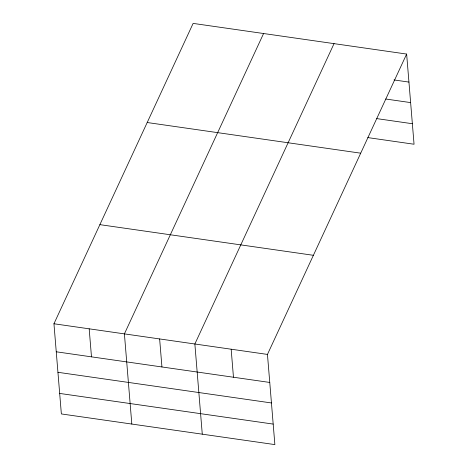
<?xml version="1.0" encoding="UTF-8"?>
<svg xmlns="http://www.w3.org/2000/svg" width="468" height="468" viewBox="0 0 468 468"><rect width="100%" height="100%" fill="white"/><g stroke="black" fill="none" stroke-linecap="round" stroke-linejoin="round"><path stroke-width="0.7" d="M406.639 54.06L267.456 354.422L274.874 444.6L61.361 413.94L53.949 323.762L193.126 23.4L406.639 54.06L414.051 144.238L367.795 137.592M263.589 33.52L124.406 333.883L131.818 424.055M334.047 43.635L194.863 343.998L202.275 434.175M393.998 79.94L408.944 82.087M385.72 99.017L410.629 102.597M376.781 118.615L412.366 123.727M147.198 122.522L360.711 153.182M99.877 224.646L313.39 255.306M53.949 323.762L267.456 354.422M56.248 351.79L269.761 382.45M57.938 372.3L271.446 402.96M59.676 393.43L273.183 424.09M231.163 349.21L233.462 377.237M159.635 338.937L161.94 366.965M89.177 328.823L91.482 356.844"/></g></svg>
